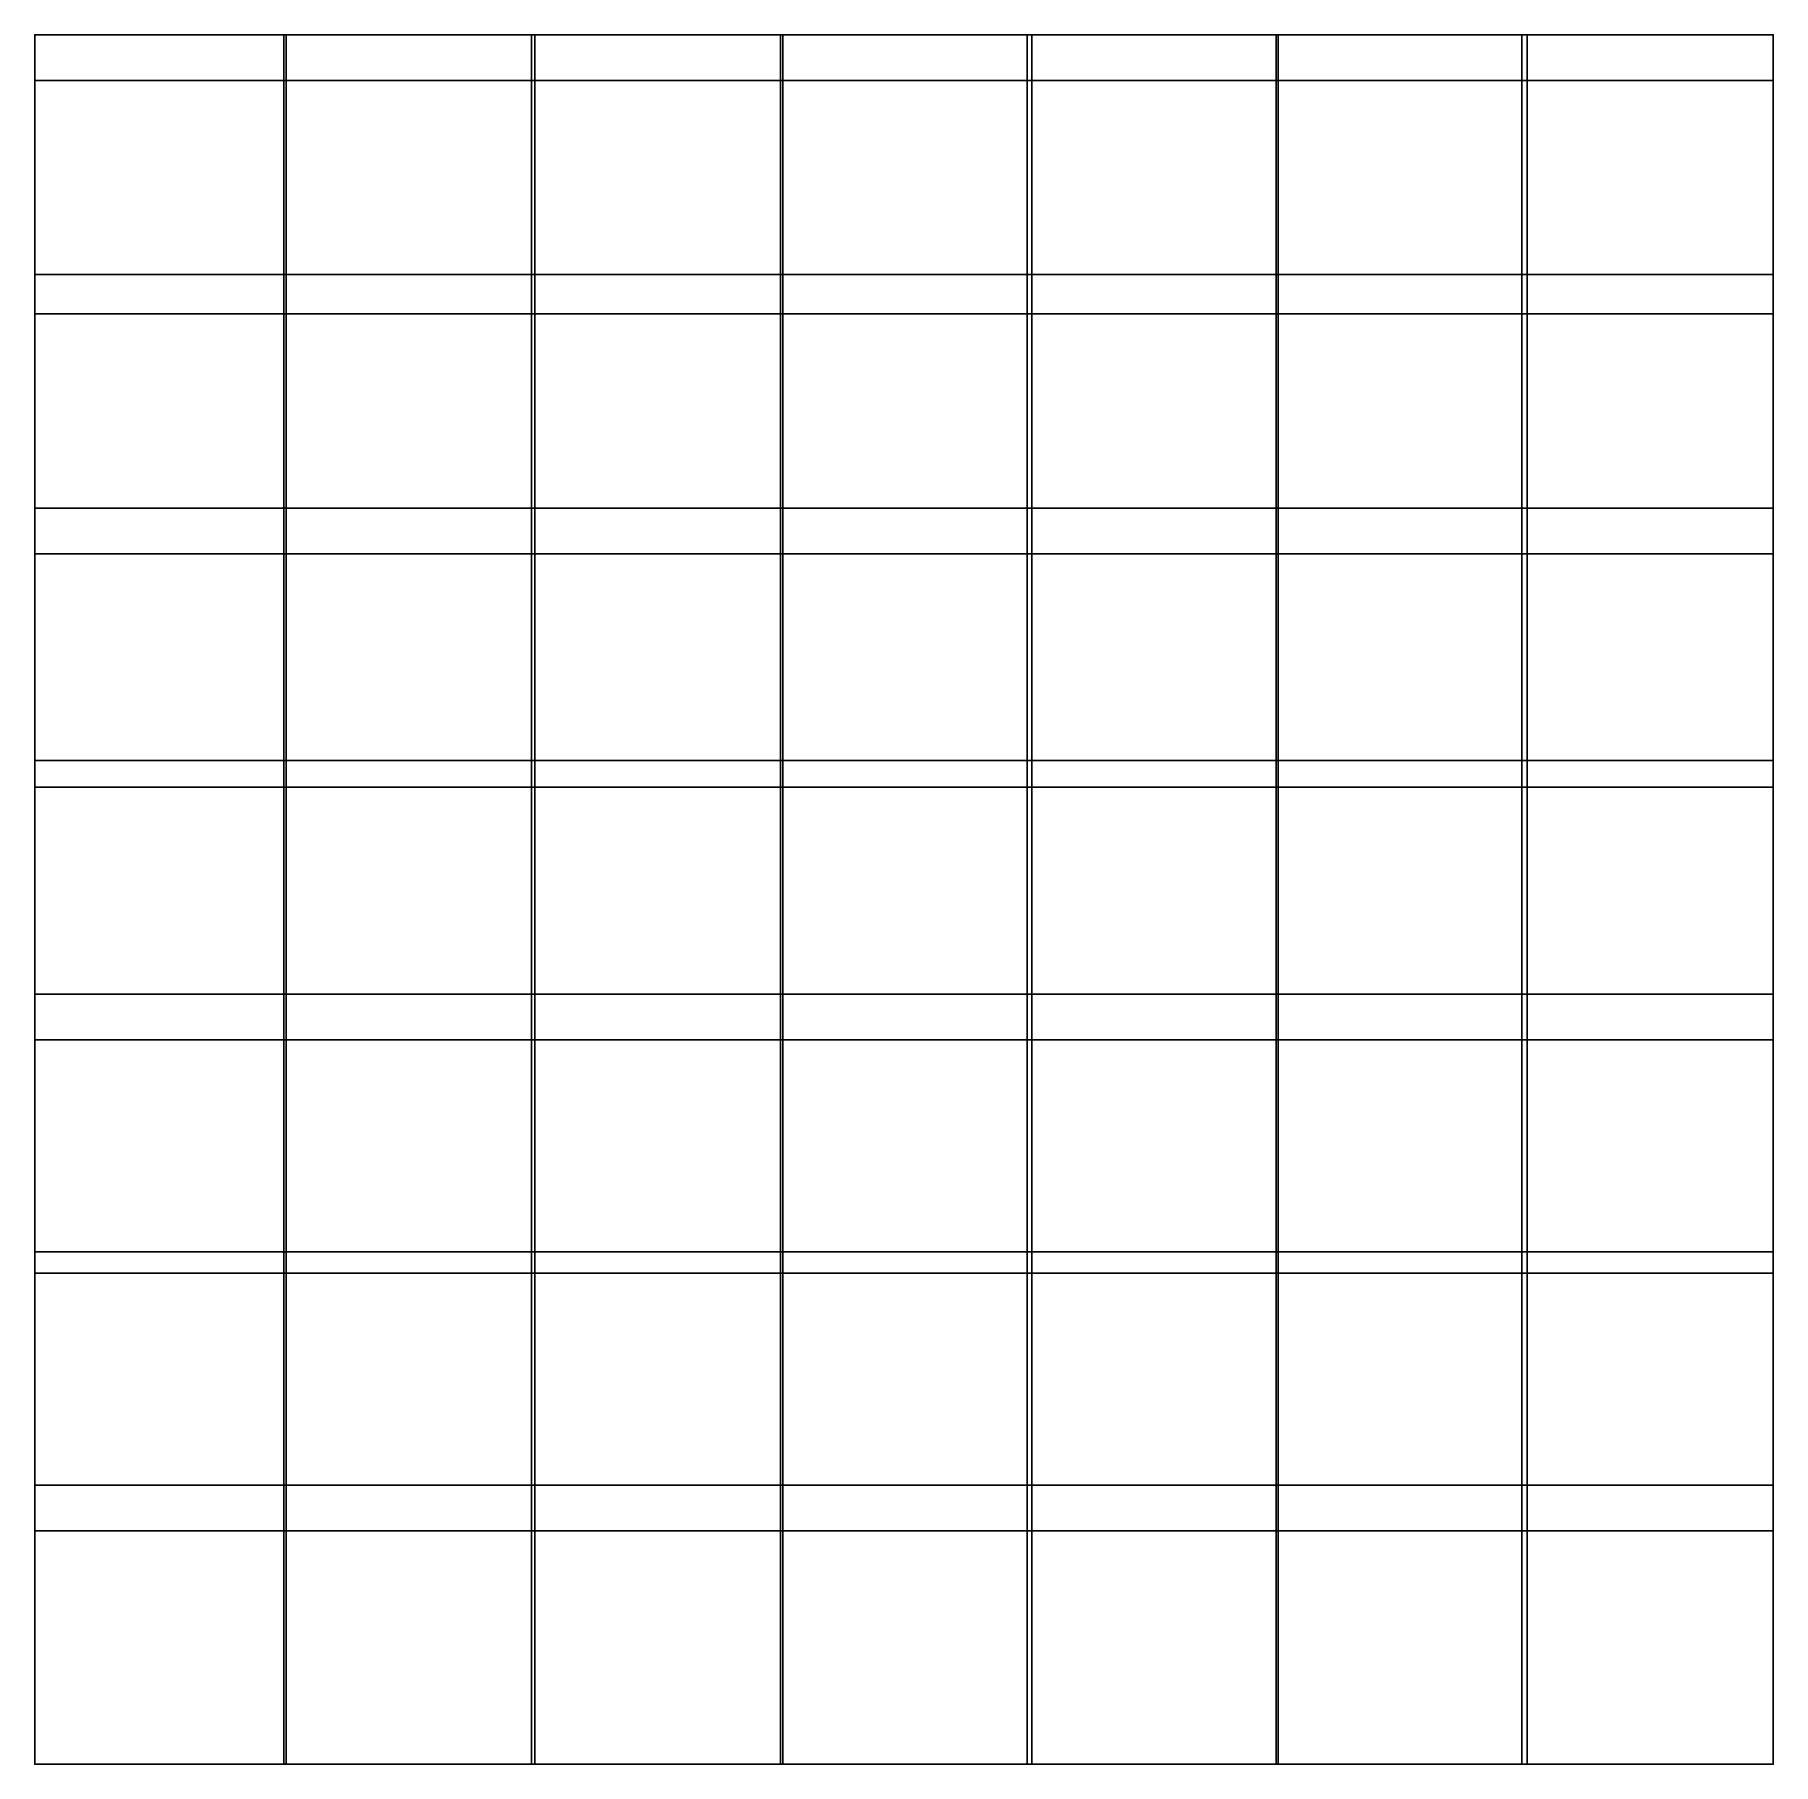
# Model space of a CAD drawing. Header units: metres. Extents: x -694 to 690, y -37 to 1339.
import ezdxf

# ---------------------------------------------------------------- set-up
doc = ezdxf.new("R2010")
doc.units = ezdxf.units.M

msp = doc.modelspace()

# ---------------------------------------------------------------- linework, layer by layer
at = {"layer": 'layer1', "color": 1}
for points in [[(-493.60831, 1338.85803, 55.22405), (-693.60852, 1338.85803, 55.22405), (-693.60852, 1116.77454, 55.22405), (-493.60831, 1116.77454, 55.22405)], [(-493.60831, 1338.85803, -68.06429), (-693.60852, 1338.85803, -68.06429), (-693.60852, 1338.85803, 55.22405), (-493.60831, 1338.85803, 55.22405)], [(-295.43414, 1338.85803, 61.64417), (-495.43411, 1338.85803, 61.64417), (-495.43411, 1116.77454, 61.64417), (-295.43414, 1116.77454, 61.64417)], [(-495.43411, 1338.85803, 61.64417), (-495.43411, 1338.85803, -61.64416), (-495.43411, 1116.77454, -61.64416), (-495.43411, 1116.77454, 61.64417)], [(-295.43414, 1338.85803, -61.64416), (-495.43411, 1338.85803, -61.64416), (-495.43411, 1338.85803, 61.64417), (-295.43414, 1338.85803, 61.64417)], [(-493.60831, 1338.85803, -68.06429), (-493.60831, 1338.85803, 55.22405), (-493.60831, 1116.77454, 55.22405), (-493.60831, 1116.77454, -68.06429)], [(-98.17419, 1338.85803, 55.22405), (-298.17432, 1338.85803, 55.22405), (-298.17432, 1116.77454, 55.22405), (-98.17419, 1116.77454, 55.22405)], [(-98.17419, 1338.85803, -68.06429), (-298.17432, 1338.85803, -68.06429), (-298.17432, 1338.85803, 55.22405), (-98.17419, 1338.85803, 55.22405)], [(-295.43414, 1338.85803, -61.64416), (-295.43414, 1338.85803, 61.64417), (-295.43414, 1116.77454, 61.64417), (-295.43414, 1116.77454, -61.64416)], [(100, 1338.85803, 61.64417), (-100, 1338.85803, 61.64417), (-100, 1116.77454, 61.64417), (100, 1116.77454, 61.64417)], [(-100, 1338.85803, 61.64417), (-100, 1338.85803, -61.64416), (-100, 1116.77454, -61.64416), (-100, 1116.77454, 61.64417)], [(100, 1338.85803, -61.64416), (-100, 1338.85803, -61.64416), (-100, 1338.85803, 61.64417), (100, 1338.85803, 61.64417)], [(-98.17419, 1338.85803, -68.06429), (-98.17419, 1338.85803, 55.22405), (-98.17419, 1116.77454, 55.22405), (-98.17419, 1116.77454, -68.06429)], [(296.35416, 1338.85803, 55.22405), (96.35396, 1338.85803, 55.22405), (96.35396, 1116.77454, 55.22405), (296.35416, 1116.77454, 55.22405)], [(296.35416, 1338.85803, -68.06429), (96.35396, 1338.85803, -68.06429), (96.35396, 1338.85803, 55.22405), (296.35416, 1338.85803, 55.22405)], [(100, 1338.85803, -61.64416), (100, 1338.85803, 61.64417), (100, 1116.77454, 61.64417), (100, 1116.77454, -61.64416)], [(494.52823, 1338.85803, 61.64417), (294.52835, 1338.85803, 61.64417), (294.52835, 1116.77454, 61.64417), (494.52823, 1116.77454, 61.64417)], [(294.52835, 1338.85803, 61.64417), (294.52835, 1338.85803, -61.64416), (294.52835, 1116.77454, -61.64416), (294.52835, 1116.77454, 61.64417)], [(494.52823, 1338.85803, -61.64416), (294.52835, 1338.85803, -61.64416), (294.52835, 1338.85803, 61.64417), (494.52823, 1338.85803, 61.64417)], [(296.35416, 1338.85803, -68.06429), (296.35416, 1338.85803, 55.22405), (296.35416, 1116.77454, 55.22405), (296.35416, 1116.77454, -68.06429)], [(690.33948, 1338.85803, 55.22405), (490.33929, 1338.85803, 55.22405), (490.33929, 1116.77454, 55.22405), (690.33948, 1116.77454, 55.22405)], [(690.33948, 1338.85803, -68.06429), (490.33929, 1338.85803, -68.06429), (490.33929, 1338.85803, 55.22405), (690.33948, 1338.85803, 55.22405)], [(494.52823, 1338.85803, -61.64416), (494.52823, 1338.85803, 61.64417), (494.52823, 1116.77454, 61.64417), (494.52823, 1116.77454, -61.64416)], [(690.33948, 1338.85803, -68.06429), (690.33948, 1338.85803, 55.22405), (690.33948, 1116.77454, 55.22405), (690.33948, 1116.77454, -68.06429)], [(-493.60831, 1302.51819, 50.63161), (-693.60852, 1302.51819, 50.63161), (-693.60852, 1302.51819, -72.65672), (-493.60831, 1302.51819, -72.65672)], [(-295.43414, 1302.51819, 57.05172), (-495.43411, 1302.51819, 57.05172), (-495.43411, 1302.51819, -66.2366), (-295.43414, 1302.51819, -66.2366)], [(-98.17419, 1302.51819, 50.63161), (-298.17432, 1302.51819, 50.63161), (-298.17432, 1302.51819, -72.65672), (-98.17419, 1302.51819, -72.65672)], [(100, 1302.51819, 57.05172), (-100, 1302.51819, 57.05172), (-100, 1302.51819, -66.2366), (100, 1302.51819, -66.2366)], [(296.35416, 1302.51819, 50.63161), (96.35396, 1302.51819, 50.63161), (96.35396, 1302.51819, -72.65672), (296.35416, 1302.51819, -72.65672)], [(494.52823, 1302.51819, 57.05172), (294.52835, 1302.51819, 57.05172), (294.52835, 1302.51819, -66.2366), (494.52823, 1302.51819, -66.2366)], [(690.33948, 1302.51819, 50.63161), (490.33929, 1302.51819, 50.63161), (490.33929, 1302.51819, -72.65672), (690.33948, 1302.51819, -72.65672)], [(-493.60831, 1148.06506, 50.63161), (-693.60852, 1148.06506, 50.63161), (-693.60852, 925.98181, 50.63161), (-493.60831, 925.98181, 50.63161)], [(-493.60831, 1148.06506, -72.65672), (-693.60852, 1148.06506, -72.65672), (-693.60852, 1148.06506, 50.63161), (-493.60831, 1148.06506, 50.63161)], [(-295.43414, 1148.06506, 57.05172), (-495.43411, 1148.06506, 57.05172), (-495.43411, 925.98181, 57.05172), (-295.43414, 925.98181, 57.05172)], [(-495.43411, 1148.06506, 57.05172), (-495.43411, 1148.06506, -66.2366), (-495.43411, 925.98181, -66.2366), (-495.43411, 925.98181, 57.05172)], [(-295.43414, 1148.06506, -66.2366), (-495.43411, 1148.06506, -66.2366), (-495.43411, 1148.06506, 57.05172), (-295.43414, 1148.06506, 57.05172)], [(-493.60831, 1148.06506, -72.65672), (-493.60831, 1148.06506, 50.63161), (-493.60831, 925.98181, 50.63161), (-493.60831, 925.98181, -72.65672)], [(-98.17419, 1148.06506, 50.63161), (-298.17432, 1148.06506, 50.63161), (-298.17432, 925.98181, 50.63161), (-98.17419, 925.98181, 50.63161)], [(-98.17419, 1148.06506, -72.65672), (-298.17432, 1148.06506, -72.65672), (-298.17432, 1148.06506, 50.63161), (-98.17419, 1148.06506, 50.63161)], [(-295.43414, 1148.06506, -66.2366), (-295.43414, 1148.06506, 57.05172), (-295.43414, 925.98181, 57.05172), (-295.43414, 925.98181, -66.2366)], [(100, 1148.06506, 57.05172), (-100, 1148.06506, 57.05172), (-100, 925.98181, 57.05172), (100, 925.98181, 57.05172)], [(-100, 1148.06506, 57.05172), (-100, 1148.06506, -66.2366), (-100, 925.98181, -66.2366), (-100, 925.98181, 57.05172)], [(100, 1148.06506, -66.2366), (-100, 1148.06506, -66.2366), (-100, 1148.06506, 57.05172), (100, 1148.06506, 57.05172)], [(-98.17419, 1148.06506, -72.65672), (-98.17419, 1148.06506, 50.63161), (-98.17419, 925.98181, 50.63161), (-98.17419, 925.98181, -72.65672)], [(296.35416, 1148.06506, 50.63161), (96.35396, 1148.06506, 50.63161), (96.35396, 925.98181, 50.63161), (296.35416, 925.98181, 50.63161)], [(296.35416, 1148.06506, -72.65672), (96.35396, 1148.06506, -72.65672), (96.35396, 1148.06506, 50.63161), (296.35416, 1148.06506, 50.63161)], [(100, 1148.06506, -66.2366), (100, 1148.06506, 57.05172), (100, 925.98181, 57.05172), (100, 925.98181, -66.2366)], [(494.52823, 1148.06506, 57.05172), (294.52835, 1148.06506, 57.05172), (294.52835, 925.98181, 57.05172), (494.52823, 925.98181, 57.05172)], [(294.52835, 1148.06506, 57.05172), (294.52835, 1148.06506, -66.2366), (294.52835, 925.98181, -66.2366), (294.52835, 925.98181, 57.05172)], [(494.52823, 1148.06506, -66.2366), (294.52835, 1148.06506, -66.2366), (294.52835, 1148.06506, 57.05172), (494.52823, 1148.06506, 57.05172)], [(296.35416, 1148.06506, -72.65672), (296.35416, 1148.06506, 50.63161), (296.35416, 925.98181, 50.63161), (296.35416, 925.98181, -72.65672)], [(690.33948, 1148.06506, 50.63161), (490.33929, 1148.06506, 50.63161), (490.33929, 925.98181, 50.63161), (690.33948, 925.98181, 50.63161)], [(690.33948, 1148.06506, -72.65672), (490.33929, 1148.06506, -72.65672), (490.33929, 1148.06506, 50.63161), (690.33948, 1148.06506, 50.63161)], [(494.52823, 1148.06506, -66.2366), (494.52823, 1148.06506, 57.05172), (494.52823, 925.98181, 57.05172), (494.52823, 925.98181, -66.2366)], [(690.33948, 1148.06506, -72.65672), (690.33948, 1148.06506, 50.63161), (690.33948, 925.98181, 50.63161), (690.33948, 925.98181, -72.65672)], [(-493.60831, 1116.77454, 55.22405), (-693.60852, 1116.77454, 55.22405), (-693.60852, 1116.77454, -68.06429), (-493.60831, 1116.77454, -68.06429)], [(-295.43414, 1116.77454, 61.64417), (-495.43411, 1116.77454, 61.64417), (-495.43411, 1116.77454, -61.64416), (-295.43414, 1116.77454, -61.64416)], [(-98.17419, 1116.77454, 55.22405), (-298.17432, 1116.77454, 55.22405), (-298.17432, 1116.77454, -68.06429), (-98.17419, 1116.77454, -68.06429)], [(100, 1116.77454, 61.64417), (-100, 1116.77454, 61.64417), (-100, 1116.77454, -61.64416), (100, 1116.77454, -61.64416)], [(296.35416, 1116.77454, 55.22405), (96.35396, 1116.77454, 55.22405), (96.35396, 1116.77454, -68.06429), (296.35416, 1116.77454, -68.06429)], [(494.52823, 1116.77454, 61.64417), (294.52835, 1116.77454, 61.64417), (294.52835, 1116.77454, -61.64416), (494.52823, 1116.77454, -61.64416)], [(690.33948, 1116.77454, 55.22405), (490.33929, 1116.77454, 55.22405), (490.33929, 1116.77454, -68.06429), (690.33948, 1116.77454, -68.06429)], [(-493.60831, 962.32294, 55.22405), (-693.60852, 962.32294, 55.22405), (-693.60852, 740.23871, 55.22405), (-493.60831, 740.23871, 55.22405)], [(-493.60831, 962.32294, -68.06429), (-693.60852, 962.32294, -68.06429), (-693.60852, 962.32294, 55.22405), (-493.60831, 962.32294, 55.22405)], [(-295.43414, 962.32294, 61.64417), (-495.43411, 962.32294, 61.64417), (-495.43411, 740.23871, 61.64417), (-295.43414, 740.23871, 61.64417)], [(-495.43411, 962.32294, 61.64417), (-495.43411, 962.32294, -61.64416), (-495.43411, 740.23871, -61.64416), (-495.43411, 740.23871, 61.64417)], [(-295.43414, 962.32294, -61.64416), (-495.43411, 962.32294, -61.64416), (-495.43411, 962.32294, 61.64417), (-295.43414, 962.32294, 61.64417)], [(-493.60831, 962.32294, -68.06429), (-493.60831, 962.32294, 55.22405), (-493.60831, 740.23871, 55.22405), (-493.60831, 740.23871, -68.06429)], [(-98.17419, 962.32294, 55.22405), (-298.17432, 962.32294, 55.22405), (-298.17432, 740.23871, 55.22405), (-98.17419, 740.23871, 55.22405)], [(-98.17419, 962.32294, -68.06429), (-298.17432, 962.32294, -68.06429), (-298.17432, 962.32294, 55.22405), (-98.17419, 962.32294, 55.22405)], [(-295.43414, 962.32294, -61.64416), (-295.43414, 962.32294, 61.64417), (-295.43414, 740.23871, 61.64417), (-295.43414, 740.23871, -61.64416)], [(100, 962.32294, 61.64417), (-100, 962.32294, 61.64417), (-100, 740.23871, 61.64417), (100, 740.23871, 61.64417)], [(-100, 962.32294, 61.64417), (-100, 962.32294, -61.64416), (-100, 740.23871, -61.64416), (-100, 740.23871, 61.64417)], [(100, 962.32294, -61.64416), (-100, 962.32294, -61.64416), (-100, 962.32294, 61.64417), (100, 962.32294, 61.64417)], [(-98.17419, 962.32294, -68.06429), (-98.17419, 962.32294, 55.22405), (-98.17419, 740.23871, 55.22405), (-98.17419, 740.23871, -68.06429)], [(296.35416, 962.32294, 55.22405), (96.35396, 962.32294, 55.22405), (96.35396, 740.23871, 55.22405), (296.35416, 740.23871, 55.22405)], [(296.35416, 962.32294, -68.06429), (96.35396, 962.32294, -68.06429), (96.35396, 962.32294, 55.22405), (296.35416, 962.32294, 55.22405)], [(100, 962.32294, -61.64416), (100, 962.32294, 61.64417), (100, 740.23871, 61.64417), (100, 740.23871, -61.64416)], [(494.52823, 962.32294, 61.64417), (294.52835, 962.32294, 61.64417), (294.52835, 740.23871, 61.64417), (494.52823, 740.23871, 61.64417)], [(294.52835, 962.32294, 61.64417), (294.52835, 962.32294, -61.64416), (294.52835, 740.23871, -61.64416), (294.52835, 740.23871, 61.64417)], [(494.52823, 962.32294, -61.64416), (294.52835, 962.32294, -61.64416), (294.52835, 962.32294, 61.64417), (494.52823, 962.32294, 61.64417)], [(296.35416, 962.32294, -68.06429), (296.35416, 962.32294, 55.22405), (296.35416, 740.23871, 55.22405), (296.35416, 740.23871, -68.06429)], [(690.33948, 962.32294, 55.22405), (490.33929, 962.32294, 55.22405), (490.33929, 740.23871, 55.22405), (690.33948, 740.23871, 55.22405)], [(690.33948, 962.32294, -68.06429), (490.33929, 962.32294, -68.06429), (490.33929, 962.32294, 55.22405), (690.33948, 962.32294, 55.22405)], [(494.52823, 962.32294, -61.64416), (494.52823, 962.32294, 61.64417), (494.52823, 740.23871, 61.64417), (494.52823, 740.23871, -61.64416)], [(690.33948, 962.32294, -68.06429), (690.33948, 962.32294, 55.22405), (690.33948, 740.23871, 55.22405), (690.33948, 740.23871, -68.06429)], [(-493.60831, 925.98181, 50.63161), (-693.60852, 925.98181, 50.63161), (-693.60852, 925.98181, -72.65672), (-493.60831, 925.98181, -72.65672)], [(-295.43414, 925.98181, 57.05172), (-495.43411, 925.98181, 57.05172), (-495.43411, 925.98181, -66.2366), (-295.43414, 925.98181, -66.2366)], [(-98.17419, 925.98181, 50.63161), (-298.17432, 925.98181, 50.63161), (-298.17432, 925.98181, -72.65672), (-98.17419, 925.98181, -72.65672)], [(100, 925.98181, 57.05172), (-100, 925.98181, 57.05172), (-100, 925.98181, -66.2366), (100, 925.98181, -66.2366)], [(296.35416, 925.98181, 50.63161), (96.35396, 925.98181, 50.63161), (96.35396, 925.98181, -72.65672), (296.35416, 925.98181, -72.65672)], [(494.52823, 925.98181, 57.05172), (294.52835, 925.98181, 57.05172), (294.52835, 925.98181, -66.2366), (494.52823, 925.98181, -66.2366)], [(690.33948, 925.98181, 50.63161), (490.33929, 925.98181, 50.63161), (490.33929, 925.98181, -72.65672), (690.33948, 925.98181, -72.65672)], [(-493.60831, 761.33783, 50.63161), (-693.60852, 761.33783, 50.63161), (-693.60852, 539.25342, 50.63161), (-493.60831, 539.25342, 50.63161)], [(-493.60831, 761.33783, -72.65672), (-693.60852, 761.33783, -72.65672), (-693.60852, 761.33783, 50.63161), (-493.60831, 761.33783, 50.63161)], [(-295.43414, 761.33783, 57.05172), (-495.43411, 761.33783, 57.05172), (-495.43411, 539.25342, 57.05172), (-295.43414, 539.25342, 57.05172)], [(-495.43411, 761.33783, 57.05172), (-495.43411, 761.33783, -66.2366), (-495.43411, 539.25342, -66.2366), (-495.43411, 539.25342, 57.05172)], [(-295.43414, 761.33783, -66.2366), (-495.43411, 761.33783, -66.2366), (-495.43411, 761.33783, 57.05172), (-295.43414, 761.33783, 57.05172)], [(-493.60831, 761.33783, -72.65672), (-493.60831, 761.33783, 50.63161), (-493.60831, 539.25342, 50.63161), (-493.60831, 539.25342, -72.65672)], [(-98.17419, 761.33783, 50.63161), (-298.17432, 761.33783, 50.63161), (-298.17432, 539.25342, 50.63161), (-98.17419, 539.25342, 50.63161)], [(-98.17419, 761.33783, -72.65672), (-298.17432, 761.33783, -72.65672), (-298.17432, 761.33783, 50.63161), (-98.17419, 761.33783, 50.63161)], [(-295.43414, 761.33783, -66.2366), (-295.43414, 761.33783, 57.05172), (-295.43414, 539.25342, 57.05172), (-295.43414, 539.25342, -66.2366)], [(100, 761.33783, 57.05172), (-100, 761.33783, 57.05172), (-100, 539.25342, 57.05172), (100, 539.25342, 57.05172)], [(-100, 761.33783, 57.05172), (-100, 761.33783, -66.2366), (-100, 539.25342, -66.2366), (-100, 539.25342, 57.05172)], [(100, 761.33783, -66.2366), (-100, 761.33783, -66.2366), (-100, 761.33783, 57.05172), (100, 761.33783, 57.05172)], [(-98.17419, 761.33783, -72.65672), (-98.17419, 761.33783, 50.63161), (-98.17419, 539.25342, 50.63161), (-98.17419, 539.25342, -72.65672)], [(296.35416, 761.33783, 50.63161), (96.35396, 761.33783, 50.63161), (96.35396, 539.25342, 50.63161), (296.35416, 539.25342, 50.63161)], [(296.35416, 761.33783, -72.65672), (96.35396, 761.33783, -72.65672), (96.35396, 761.33783, 50.63161), (296.35416, 761.33783, 50.63161)], [(100, 761.33783, -66.2366), (100, 761.33783, 57.05172), (100, 539.25342, 57.05172), (100, 539.25342, -66.2366)], [(494.52823, 761.33783, 57.05172), (294.52835, 761.33783, 57.05172), (294.52835, 539.25342, 57.05172), (494.52823, 539.25342, 57.05172)], [(294.52835, 761.33783, 57.05172), (294.52835, 761.33783, -66.2366), (294.52835, 539.25342, -66.2366), (294.52835, 539.25342, 57.05172)], [(494.52823, 761.33783, -66.2366), (294.52835, 761.33783, -66.2366), (294.52835, 761.33783, 57.05172), (494.52823, 761.33783, 57.05172)], [(296.35416, 761.33783, -72.65672), (296.35416, 761.33783, 50.63161), (296.35416, 539.25342, 50.63161), (296.35416, 539.25342, -72.65672)], [(690.33948, 761.33783, 50.63161), (490.33929, 761.33783, 50.63161), (490.33929, 539.25342, 50.63161), (690.33948, 539.25342, 50.63161)], [(690.33948, 761.33783, -72.65672), (490.33929, 761.33783, -72.65672), (490.33929, 761.33783, 50.63161), (690.33948, 761.33783, 50.63161)], [(494.52823, 761.33783, -66.2366), (494.52823, 761.33783, 57.05172), (494.52823, 539.25342, 57.05172), (494.52823, 539.25342, -66.2366)], [(690.33948, 761.33783, -72.65672), (690.33948, 761.33783, 50.63161), (690.33948, 539.25342, 50.63161), (690.33948, 539.25342, -72.65672)], [(-493.60831, 740.23871, 55.22405), (-693.60852, 740.23871, 55.22405), (-693.60852, 740.23871, -68.06429), (-493.60831, 740.23871, -68.06429)], [(-295.43414, 740.23871, 61.64417), (-495.43411, 740.23871, 61.64417), (-495.43411, 740.23871, -61.64416), (-295.43414, 740.23871, -61.64416)], [(-98.17419, 740.23871, 55.22405), (-298.17432, 740.23871, 55.22405), (-298.17432, 740.23871, -68.06429), (-98.17419, 740.23871, -68.06429)], [(100, 740.23871, 61.64417), (-100, 740.23871, 61.64417), (-100, 740.23871, -61.64416), (100, 740.23871, -61.64416)], [(296.35416, 740.23871, 55.22405), (96.35396, 740.23871, 55.22405), (96.35396, 740.23871, -68.06429), (296.35416, 740.23871, -68.06429)], [(494.52823, 740.23871, 61.64417), (294.52835, 740.23871, 61.64417), (294.52835, 740.23871, -61.64416), (494.52823, 740.23871, -61.64416)], [(690.33948, 740.23871, 55.22405), (490.33929, 740.23871, 55.22405), (490.33929, 740.23871, -68.06429), (690.33948, 740.23871, -68.06429)], [(-493.60831, 575.59448, 55.22405), (-693.60852, 575.59448, 55.22405), (-693.60852, 353.51038, 55.22405), (-493.60831, 353.51038, 55.22405)], [(-493.60831, 575.59448, -68.06429), (-693.60852, 575.59448, -68.06429), (-693.60852, 575.59448, 55.22405), (-493.60831, 575.59448, 55.22405)], [(-295.43414, 575.59448, 61.64417), (-495.43411, 575.59448, 61.64417), (-495.43411, 353.51038, 61.64417), (-295.43414, 353.51038, 61.64417)], [(-495.43411, 575.59448, 61.64417), (-495.43411, 575.59448, -61.64416), (-495.43411, 353.51038, -61.64416), (-495.43411, 353.51038, 61.64417)], [(-295.43414, 575.59448, -61.64416), (-495.43411, 575.59448, -61.64416), (-495.43411, 575.59448, 61.64417), (-295.43414, 575.59448, 61.64417)], [(-493.60831, 575.59448, -68.06429), (-493.60831, 575.59448, 55.22405), (-493.60831, 353.51038, 55.22405), (-493.60831, 353.51038, -68.06429)], [(-98.17419, 575.59448, 55.22405), (-298.17432, 575.59448, 55.22405), (-298.17432, 353.51038, 55.22405), (-98.17419, 353.51038, 55.22405)], [(-98.17419, 575.59448, -68.06429), (-298.17432, 575.59448, -68.06429), (-298.17432, 575.59448, 55.22405), (-98.17419, 575.59448, 55.22405)], [(-295.43414, 575.59448, -61.64416), (-295.43414, 575.59448, 61.64417), (-295.43414, 353.51038, 61.64417), (-295.43414, 353.51038, -61.64416)], [(100, 575.59448, 61.64417), (-100, 575.59448, 61.64417), (-100, 353.51038, 61.64417), (100, 353.51038, 61.64417)], [(-100, 575.59448, 61.64417), (-100, 575.59448, -61.64416), (-100, 353.51038, -61.64416), (-100, 353.51038, 61.64417)], [(100, 575.59448, -61.64416), (-100, 575.59448, -61.64416), (-100, 575.59448, 61.64417), (100, 575.59448, 61.64417)], [(-98.17419, 575.59448, -68.06429), (-98.17419, 575.59448, 55.22405), (-98.17419, 353.51038, 55.22405), (-98.17419, 353.51038, -68.06429)], [(296.35416, 575.59448, 55.22405), (96.35396, 575.59448, 55.22405), (96.35396, 353.51038, 55.22405), (296.35416, 353.51038, 55.22405)], [(296.35416, 575.59448, -68.06429), (96.35396, 575.59448, -68.06429), (96.35396, 575.59448, 55.22405), (296.35416, 575.59448, 55.22405)], [(100, 575.59448, -61.64416), (100, 575.59448, 61.64417), (100, 353.51038, 61.64417), (100, 353.51038, -61.64416)], [(494.52823, 575.59448, 61.64417), (294.52835, 575.59448, 61.64417), (294.52835, 353.51038, 61.64417), (494.52823, 353.51038, 61.64417)], [(294.52835, 575.59448, 61.64417), (294.52835, 575.59448, -61.64416), (294.52835, 353.51038, -61.64416), (294.52835, 353.51038, 61.64417)], [(494.52823, 575.59448, -61.64416), (294.52835, 575.59448, -61.64416), (294.52835, 575.59448, 61.64417), (494.52823, 575.59448, 61.64417)], [(296.35416, 575.59448, -68.06429), (296.35416, 575.59448, 55.22405), (296.35416, 353.51038, 55.22405), (296.35416, 353.51038, -68.06429)], [(690.33948, 575.59448, 55.22405), (490.33929, 575.59448, 55.22405), (490.33929, 353.51038, 55.22405), (690.33948, 353.51038, 55.22405)], [(690.33948, 575.59448, -68.06429), (490.33929, 575.59448, -68.06429), (490.33929, 575.59448, 55.22405), (690.33948, 575.59448, 55.22405)], [(494.52823, 575.59448, -61.64416), (494.52823, 575.59448, 61.64417), (494.52823, 353.51038, 61.64417), (494.52823, 353.51038, -61.64416)], [(690.33948, 575.59448, -68.06429), (690.33948, 575.59448, 55.22405), (690.33948, 353.51038, 55.22405), (690.33948, 353.51038, -68.06429)], [(-493.60831, 539.25342, 50.63161), (-693.60852, 539.25342, 50.63161), (-693.60852, 539.25342, -72.65672), (-493.60831, 539.25342, -72.65672)], [(-295.43414, 539.25342, 57.05172), (-495.43411, 539.25342, 57.05172), (-495.43411, 539.25342, -66.2366), (-295.43414, 539.25342, -66.2366)], [(-98.17419, 539.25342, 50.63161), (-298.17432, 539.25342, 50.63161), (-298.17432, 539.25342, -72.65672), (-98.17419, 539.25342, -72.65672)], [(100, 539.25342, 57.05172), (-100, 539.25342, 57.05172), (-100, 539.25342, -66.2366), (100, 539.25342, -66.2366)], [(296.35416, 539.25342, 50.63161), (96.35396, 539.25342, 50.63161), (96.35396, 539.25342, -72.65672), (296.35416, 539.25342, -72.65672)], [(494.52823, 539.25342, 57.05172), (294.52835, 539.25342, 57.05172), (294.52835, 539.25342, -66.2366), (494.52823, 539.25342, -66.2366)], [(690.33948, 539.25342, 50.63161), (490.33929, 539.25342, 50.63161), (490.33929, 539.25342, -72.65672), (690.33948, 539.25342, -72.65672)], [(-493.60831, 370.59433, 50.63161), (-693.60852, 370.59433, 50.63161), (-693.60852, 148.51031, 50.63161), (-493.60831, 148.51031, 50.63161)], [(-493.60831, 370.59433, -72.65672), (-693.60852, 370.59433, -72.65672), (-693.60852, 370.59433, 50.63161), (-493.60831, 370.59433, 50.63161)], [(-295.43414, 370.59433, 57.05172), (-495.43411, 370.59433, 57.05172), (-495.43411, 148.51031, 57.05172), (-295.43414, 148.51031, 57.05172)], [(-495.43411, 370.59433, 57.05172), (-495.43411, 370.59433, -66.2366), (-495.43411, 148.51031, -66.2366), (-495.43411, 148.51031, 57.05172)], [(-295.43414, 370.59433, -66.2366), (-495.43411, 370.59433, -66.2366), (-495.43411, 370.59433, 57.05172), (-295.43414, 370.59433, 57.05172)], [(-493.60831, 370.59433, -72.65672), (-493.60831, 370.59433, 50.63161), (-493.60831, 148.51031, 50.63161), (-493.60831, 148.51031, -72.65672)], [(-98.17419, 370.59433, 50.63161), (-298.17432, 370.59433, 50.63161), (-298.17432, 148.51031, 50.63161), (-98.17419, 148.51031, 50.63161)], [(-98.17419, 370.59433, -72.65672), (-298.17432, 370.59433, -72.65672), (-298.17432, 370.59433, 50.63161), (-98.17419, 370.59433, 50.63161)], [(-295.43414, 370.59433, -66.2366), (-295.43414, 370.59433, 57.05172), (-295.43414, 148.51031, 57.05172), (-295.43414, 148.51031, -66.2366)], [(100, 370.59433, 57.05172), (-100, 370.59433, 57.05172), (-100, 148.51031, 57.05172), (100, 148.51031, 57.05172)], [(-100, 370.59433, 57.05172), (-100, 370.59433, -66.2366), (-100, 148.51031, -66.2366), (-100, 148.51031, 57.05172)], [(100, 370.59433, -66.2366), (-100, 370.59433, -66.2366), (-100, 370.59433, 57.05172), (100, 370.59433, 57.05172)], [(-98.17419, 370.59433, -72.65672), (-98.17419, 370.59433, 50.63161), (-98.17419, 148.51031, 50.63161), (-98.17419, 148.51031, -72.65672)], [(296.35416, 370.59433, 50.63161), (96.35396, 370.59433, 50.63161), (96.35396, 148.51031, 50.63161), (296.35416, 148.51031, 50.63161)], [(296.35416, 370.59433, -72.65672), (96.35396, 370.59433, -72.65672), (96.35396, 370.59433, 50.63161), (296.35416, 370.59433, 50.63161)], [(100, 370.59433, -66.2366), (100, 370.59433, 57.05172), (100, 148.51031, 57.05172), (100, 148.51031, -66.2366)], [(494.52823, 370.59433, 57.05172), (294.52835, 370.59433, 57.05172), (294.52835, 148.51031, 57.05172), (494.52823, 148.51031, 57.05172)], [(294.52835, 370.59433, 57.05172), (294.52835, 370.59433, -66.2366), (294.52835, 148.51031, -66.2366), (294.52835, 148.51031, 57.05172)], [(494.52823, 370.59433, -66.2366), (294.52835, 370.59433, -66.2366), (294.52835, 370.59433, 57.05172), (494.52823, 370.59433, 57.05172)], [(296.35416, 370.59433, -72.65672), (296.35416, 370.59433, 50.63161), (296.35416, 148.51031, 50.63161), (296.35416, 148.51031, -72.65672)], [(690.33948, 370.59433, 50.63161), (490.33929, 370.59433, 50.63161), (490.33929, 148.51031, 50.63161), (690.33948, 148.51031, 50.63161)], [(690.33948, 370.59433, -72.65672), (490.33929, 370.59433, -72.65672), (490.33929, 370.59433, 50.63161), (690.33948, 370.59433, 50.63161)], [(494.52823, 370.59433, -66.2366), (494.52823, 370.59433, 57.05172), (494.52823, 148.51031, 57.05172), (494.52823, 148.51031, -66.2366)], [(690.33948, 370.59433, -72.65672), (690.33948, 370.59433, 50.63161), (690.33948, 148.51031, 50.63161), (690.33948, 148.51031, -72.65672)], [(-493.60831, 353.51038, 55.22405), (-693.60852, 353.51038, 55.22405), (-693.60852, 353.51038, -68.06429), (-493.60831, 353.51038, -68.06429)], [(-295.43414, 353.51038, 61.64417), (-495.43411, 353.51038, 61.64417), (-495.43411, 353.51038, -61.64416), (-295.43414, 353.51038, -61.64416)], [(-98.17419, 353.51038, 55.22405), (-298.17432, 353.51038, 55.22405), (-298.17432, 353.51038, -68.06429), (-98.17419, 353.51038, -68.06429)], [(100, 353.51038, 61.64417), (-100, 353.51038, 61.64417), (-100, 353.51038, -61.64416), (100, 353.51038, -61.64416)], [(296.35416, 353.51038, 55.22405), (96.35396, 353.51038, 55.22405), (96.35396, 353.51038, -68.06429), (296.35416, 353.51038, -68.06429)], [(494.52823, 353.51038, 61.64417), (294.52835, 353.51038, 61.64417), (294.52835, 353.51038, -61.64416), (494.52823, 353.51038, -61.64416)], [(690.33948, 353.51038, 55.22405), (490.33929, 353.51038, 55.22405), (490.33929, 353.51038, -68.06429), (690.33948, 353.51038, -68.06429)], [(-493.60831, 184.85144, 55.22405), (-693.60852, 184.85144, 55.22405), (-693.60852, -37.23273, 55.22405), (-493.60831, -37.23273, 55.22405)], [(-493.60831, 184.85144, -68.06429), (-693.60852, 184.85144, -68.06429), (-693.60852, 184.85144, 55.22405), (-493.60831, 184.85144, 55.22405)], [(-295.43414, 184.85144, 61.64417), (-495.43411, 184.85144, 61.64417), (-495.43411, -37.23273, 61.64417), (-295.43414, -37.23273, 61.64417)], [(-495.43411, 184.85144, 61.64417), (-495.43411, 184.85144, -61.64416), (-495.43411, -37.23273, -61.64416), (-495.43411, -37.23273, 61.64417)], [(-295.43414, 184.85144, -61.64416), (-495.43411, 184.85144, -61.64416), (-495.43411, 184.85144, 61.64417), (-295.43414, 184.85144, 61.64417)], [(-493.60831, 184.85144, -68.06429), (-493.60831, 184.85144, 55.22405), (-493.60831, -37.23273, 55.22405), (-493.60831, -37.23273, -68.06429)], [(-98.17419, 184.85144, 55.22405), (-298.17432, 184.85144, 55.22405), (-298.17432, -37.23273, 55.22405), (-98.17419, -37.23273, 55.22405)], [(-98.17419, 184.85144, -68.06429), (-298.17432, 184.85144, -68.06429), (-298.17432, 184.85144, 55.22405), (-98.17419, 184.85144, 55.22405)], [(-295.43414, 184.85144, -61.64416), (-295.43414, 184.85144, 61.64417), (-295.43414, -37.23273, 61.64417), (-295.43414, -37.23273, -61.64416)], [(100, 184.85144, 61.64417), (-100, 184.85144, 61.64417), (-100, -37.23273, 61.64417), (100, -37.23273, 61.64417)], [(-100, 184.85144, 61.64417), (-100, 184.85144, -61.64416), (-100, -37.23273, -61.64416), (-100, -37.23273, 61.64417)], [(100, 184.85144, -61.64416), (-100, 184.85144, -61.64416), (-100, 184.85144, 61.64417), (100, 184.85144, 61.64417)], [(-98.17419, 184.85144, -68.06429), (-98.17419, 184.85144, 55.22405), (-98.17419, -37.23273, 55.22405), (-98.17419, -37.23273, -68.06429)], [(296.35416, 184.85144, 55.22405), (96.35396, 184.85144, 55.22405), (96.35396, -37.23273, 55.22405), (296.35416, -37.23273, 55.22405)], [(296.35416, 184.85144, -68.06429), (96.35396, 184.85144, -68.06429), (96.35396, 184.85144, 55.22405), (296.35416, 184.85144, 55.22405)], [(100, 184.85144, -61.64416), (100, 184.85144, 61.64417), (100, -37.23273, 61.64417), (100, -37.23273, -61.64416)], [(494.52823, 184.85144, 61.64417), (294.52835, 184.85144, 61.64417), (294.52835, -37.23273, 61.64417), (494.52823, -37.23273, 61.64417)], [(294.52835, 184.85144, 61.64417), (294.52835, 184.85144, -61.64416), (294.52835, -37.23273, -61.64416), (294.52835, -37.23273, 61.64417)], [(494.52823, 184.85144, -61.64416), (294.52835, 184.85144, -61.64416), (294.52835, 184.85144, 61.64417), (494.52823, 184.85144, 61.64417)], [(296.35416, 184.85144, -68.06429), (296.35416, 184.85144, 55.22405), (296.35416, -37.23273, 55.22405), (296.35416, -37.23273, -68.06429)], [(690.33948, 184.85144, 55.22405), (490.33929, 184.85144, 55.22405), (490.33929, -37.23273, 55.22405), (690.33948, -37.23273, 55.22405)], [(690.33948, 184.85144, -68.06429), (490.33929, 184.85144, -68.06429), (490.33929, 184.85144, 55.22405), (690.33948, 184.85144, 55.22405)], [(494.52823, 184.85144, -61.64416), (494.52823, 184.85144, 61.64417), (494.52823, -37.23273, 61.64417), (494.52823, -37.23273, -61.64416)], [(690.33948, 184.85144, -68.06429), (690.33948, 184.85144, 55.22405), (690.33948, -37.23273, 55.22405), (690.33948, -37.23273, -68.06429)], [(-493.60831, 148.51031, 50.63161), (-693.60852, 148.51031, 50.63161), (-693.60852, 148.51031, -72.65672), (-493.60831, 148.51031, -72.65672)], [(-295.43414, 148.51031, 57.05172), (-495.43411, 148.51031, 57.05172), (-495.43411, 148.51031, -66.2366), (-295.43414, 148.51031, -66.2366)], [(-98.17419, 148.51031, 50.63161), (-298.17432, 148.51031, 50.63161), (-298.17432, 148.51031, -72.65672), (-98.17419, 148.51031, -72.65672)], [(100, 148.51031, 57.05172), (-100, 148.51031, 57.05172), (-100, 148.51031, -66.2366), (100, 148.51031, -66.2366)], [(296.35416, 148.51031, 50.63161), (96.35396, 148.51031, 50.63161), (96.35396, 148.51031, -72.65672), (296.35416, 148.51031, -72.65672)], [(494.52823, 148.51031, 57.05172), (294.52835, 148.51031, 57.05172), (294.52835, 148.51031, -66.2366), (494.52823, 148.51031, -66.2366)], [(690.33948, 148.51031, 50.63161), (490.33929, 148.51031, 50.63161), (490.33929, 148.51031, -72.65672), (690.33948, 148.51031, -72.65672)]]:
    msp.add_3dface(points, dxfattribs=at)

doc.saveas('drawing.dxf')
